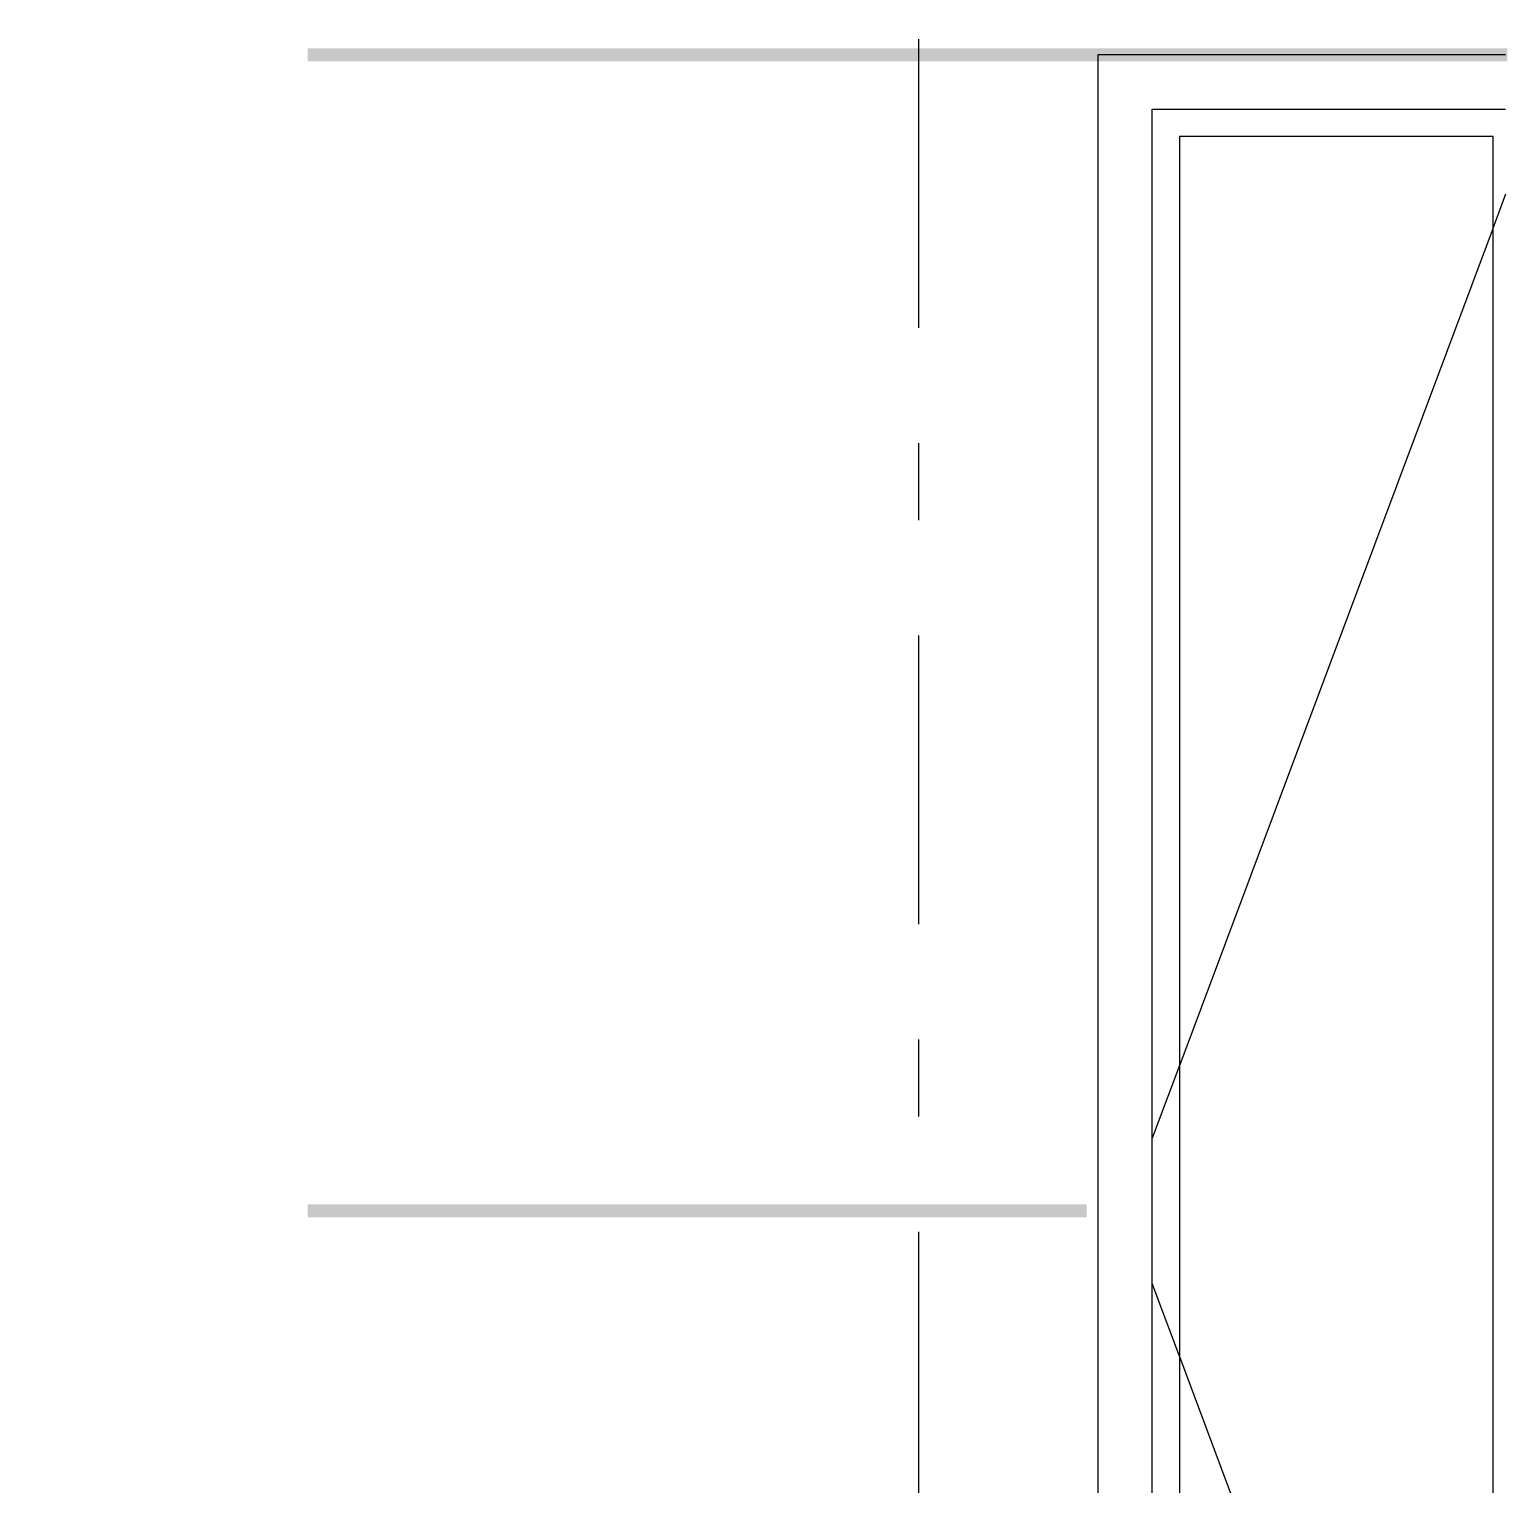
# Model space of a CAD drawing. Header units: millimetres. Extents: x -48147 to 1403542, y -455564 to 18123.
# Drawn here: x 1398527 to 1399882, y -440183 to -438849 of the extents above; entities that cross this region are included whole.
import ezdxf

# ---------------------------------------------------------------- set-up
doc = ezdxf.new("R2010")
doc.units = ezdxf.units.MM
doc.header["$MEASUREMENT"] = 0
doc.linetypes.add('Double Dashed', pattern=[546.805537, 264.583325, -105.833328, 70.555556, -105.833328])
doc.linetypes.add('Wipeout_Contour', pattern=[1000, 0, -1000])
doc.layers.add('A-20-M_Floor_Slab_Pen_No__148', color=7, linetype='Continuous', lineweight=0, true_color=0x444444)
doc.layers.add('New_A-25-M_Wall_Ext_Pen_No__107', color=7, linetype='Continuous', lineweight=15, true_color=0xa6a6a6)
for name, color, linetype in [('A-95-P_Drawing', 7, 'Continuous'), ('New_A-25-M_Wall_Ext', 7, 'Continuous'), ('New_A-95-D_1_20', 7, 'Continuous'), ('New_ArchiCAD Windows', 7, 'Continuous')]:
    doc.layers.add(name, color=color, linetype=linetype)
for name, color, linetype, lineweight in [('A-95-P_Drawing_Pen_No__1', 7, 'Continuous', 13), ('New_A-25-M_Wall_Ext_Pen_No__1', 7, 'Continuous', 13), ('New_A-95-D_1_20_Pen_No__1', 7, 'Continuous', 13), ('New_ArchiCAD Windows_Pen_No__3', 7, 'Continuous', 18), ('New_ArchiCAD Windows_Pen_No__87', 8, 'Continuous', 20)]:
    doc.layers.add(name, color=color, linetype=linetype, lineweight=lineweight)
doc.styles.add('GENERATED_STYLE_1', font='')
doc.styles.get('GENERATED_STYLE_1').set_extended_font_data('Arial')
doc.dimstyles.new('GENERATED_STYLE__6', dxfattribs={"dimtxt": 100, "dimasz": 47.5, "dimexe": 0.18, "dimexo": 50, "dimgap": 0.09, "dimtad": 1, "dimdec": 0, "dimzin": 0, "dimdsep": 46, "dimtxsty": 'GENERATED_STYLE_1', "dimblk": 'ARROWHEAD_2', "dimblk1": 'ARROWHEAD_2', "dimblk2": 'ARROWHEAD_2', "dimcen": 0.09, "dimclrd": 7, "dimclre": 7, "dimclrt": 7, "dimadec": 0, "dimazin": 0, "dimtfac": 1, "dimtdec": 4, "dimtmove": 0, "dimatfit": 3, "dimfxl": 1, "dimtolj": 1, "dimtzin": 0, "dimarcsym": 0})

# ---------------------------------------------------------------- blocks, each defined once
blk = doc.blocks.new('*X33', base_point=(1418663.2, -449992.5))
at = {"layer": 'New_A-25-M_Wall_Ext_Pen_No__107', "linetype": 'Continuous'}
for p, q in [((1398674.4, -438849.6), (1398655.9, -438851.4)), ((1398691.5, -438856.8), (1398674.4, -438849.6)), ((1398781.5, -438859.6), (1398783, -438849.2)), ((1398640.5, -438861.7), (1398631.7, -438878)), ((1398655.9, -438851.4), (1398640.5, -438861.7)), ((1398691.5, -438856.8), (1398722, -438879.7)), ((1398777.3, -438869.2), (1398781.5, -438859.6)), ((1398770.6, -438877.3), (1398777.3, -438869.2)), ((1398631.7, -438878), (1398631.7, -438896.6)), ((1398722, -438879.7), (1398731.2, -438884.8)), ((1398731.2, -438889.8), (1398722, -438894.9)), ((1398731.2, -438884.8), (1398741.4, -438887.1)), ((1398741.4, -438887.4), (1398731.2, -438889.8)), ((1398741.4, -438887.1), (1398751.9, -438886.6)), ((1398751.9, -438888), (1398741.4, -438887.4)), ((1398751.9, -438886.6), (1398761.9, -438883.3)), ((1398761.9, -438891.3), (1398751.9, -438888)), ((1398761.9, -438883.3), (1398770.6, -438877.3)), ((1398631.7, -438896.6), (1398640.5, -438912.9)), ((1398691.5, -438917.8), (1398722, -438894.9)), ((1398770.6, -438897.3), (1398761.9, -438891.3)), ((1398777.3, -438905.4), (1398770.6, -438897.3)), ((1398640.5, -438912.9), (1398655.9, -438923.2)), ((1398674.4, -438925), (1398691.5, -438917.8)), ((1398781.5, -438915), (1398777.3, -438905.4)), ((1398783, -438925.4), (1398781.5, -438915)), ((1398655.9, -438927.6), (1398640.5, -438937.8)), ((1398655.9, -438923.2), (1398674.4, -438925)), ((1398674.4, -438925.8), (1398655.9, -438927.6)), ((1398691.5, -438933), (1398674.4, -438925.8)), ((1398781.5, -438935.8), (1398783, -438925.4)), ((1398640.5, -438937.8), (1398631.7, -438954.2)), ((1398691.5, -438933), (1398722, -438955.9)), ((1398777.3, -438945.4), (1398781.5, -438935.8)), ((1398631.7, -438954.2), (1398631.7, -438972.8)), ((1398722, -438955.9), (1398731.2, -438960.9)), ((1398761.9, -438959.5), (1398770.6, -438953.5)), ((1398770.6, -438953.5), (1398777.3, -438945.4)), ((1398691.5, -438994), (1398722, -438971.1)), ((1398731.2, -438966), (1398722, -438971.1)), ((1398731.2, -438960.9), (1398741.4, -438963.3)), ((1398741.4, -438963.6), (1398731.2, -438966)), ((1398741.4, -438963.3), (1398751.9, -438962.8)), ((1398751.9, -438964.1), (1398741.4, -438963.6)), ((1398751.9, -438962.8), (1398761.9, -438959.5)), ((1398761.9, -438967.5), (1398751.9, -438964.1)), ((1398770.6, -438973.5), (1398761.9, -438967.5)), ((1398631.7, -438972.8), (1398640.5, -438989.1)), ((1398777.3, -438981.5), (1398770.6, -438973.5)), ((1398781.5, -438991.2), (1398777.3, -438981.5)), ((1398640.5, -438989.1), (1398655.9, -438999.4)), ((1398674.4, -439001.1), (1398691.5, -438994)), ((1398783, -439001.6), (1398781.5, -438991.2)), ((1398655.9, -439003.8), (1398640.5, -439014)), ((1398655.9, -438999.4), (1398674.4, -439001.1)), ((1398674.4, -439002), (1398655.9, -439003.8)), ((1398691.5, -439009.2), (1398674.4, -439002)), ((1398691.5, -439009.2), (1398722, -439032.1)), ((1398777.3, -439021.6), (1398781.5, -439012)), ((1398781.5, -439012), (1398783, -439001.6)), ((1398640.5, -439014), (1398631.7, -439030.4)), ((1398770.6, -439029.7), (1398777.3, -439021.6)), ((1398631.7, -439030.4), (1398631.7, -439049)), ((1398722, -439032.1), (1398731.2, -439037.1)), ((1398731.2, -439037.1), (1398741.4, -439039.5)), ((1398741.4, -439039.5), (1398751.9, -439039)), ((1398751.9, -439039), (1398761.9, -439035.7)), ((1398761.9, -439035.7), (1398770.6, -439029.7)), ((1398631.7, -439049), (1398640.5, -439065.3)), ((1398691.5, -439070.1), (1398722, -439047.3)), ((1398731.2, -439042.2), (1398722, -439047.3)), ((1398741.4, -439039.8), (1398731.2, -439042.2)), ((1398751.9, -439040.3), (1398741.4, -439039.8)), ((1398761.9, -439043.7), (1398751.9, -439040.3)), ((1398770.6, -439049.6), (1398761.9, -439043.7)), ((1398777.3, -439057.7), (1398770.6, -439049.6)), ((1398640.5, -439065.3), (1398655.9, -439075.6)), ((1398781.5, -439067.4), (1398777.3, -439057.7)), ((1398655.9, -439080), (1398640.5, -439090.2)), ((1398655.9, -439075.6), (1398674.4, -439077.3)), ((1398674.4, -439078.2), (1398655.9, -439080)), ((1398674.4, -439077.3), (1398691.5, -439070.1)), ((1398691.5, -439085.4), (1398674.4, -439078.2)), ((1398783, -439077.8), (1398781.5, -439067.4)), ((1398781.5, -439088.2), (1398783, -439077.8)), ((1398640.5, -439090.2), (1398631.7, -439106.6)), ((1398691.5, -439085.4), (1398722, -439108.2)), ((1398777.3, -439097.8), (1398781.5, -439088.2)), ((1398631.7, -439106.6), (1398631.7, -439125.1)), ((1398761.9, -439111.8), (1398770.6, -439105.9)), ((1398770.6, -439105.9), (1398777.3, -439097.8)), ((1398722, -439108.2), (1398731.2, -439113.3)), ((1398731.2, -439118.4), (1398722, -439123.5)), ((1398731.2, -439113.3), (1398741.4, -439115.7)), ((1398741.4, -439116), (1398731.2, -439118.4)), ((1398741.4, -439115.7), (1398751.9, -439115.2)), ((1398751.9, -439116.5), (1398741.4, -439116)), ((1398751.9, -439115.2), (1398761.9, -439111.8)), ((1398761.9, -439119.9), (1398751.9, -439116.5)), ((1398770.6, -439125.8), (1398761.9, -439119.9)), ((1398631.7, -439125.1), (1398640.5, -439141.5)), ((1398691.5, -439146.3), (1398722, -439123.5)), ((1398777.3, -439133.9), (1398770.6, -439125.8)), ((1398781.5, -439143.5), (1398777.3, -439133.9)), ((1398640.5, -439141.5), (1398655.9, -439151.8)), ((1398674.4, -439153.5), (1398691.5, -439146.3)), ((1398783, -439154), (1398781.5, -439143.5)), ((1398655.9, -439156.1), (1398640.5, -439166.4)), ((1398655.9, -439151.8), (1398674.4, -439153.5)), ((1398674.4, -439154.4), (1398655.9, -439156.1)), ((1398691.5, -439161.6), (1398674.4, -439154.4)), ((1398691.5, -439161.6), (1398722, -439184.4)), ((1398781.5, -439164.4), (1398783, -439154)), ((1398640.5, -439166.4), (1398631.7, -439182.8)), ((1398770.6, -439182.1), (1398777.3, -439174)), ((1398777.3, -439174), (1398781.5, -439164.4)), ((1398631.7, -439182.8), (1398631.7, -439201.3)), ((1398722, -439184.4), (1398731.2, -439189.5)), ((1398751.9, -439191.4), (1398761.9, -439188)), ((1398761.9, -439188), (1398770.6, -439182.1)), ((1398631.7, -439201.3), (1398640.5, -439217.7)), ((1398691.5, -439222.5), (1398722, -439199.7)), ((1398731.2, -439194.6), (1398722, -439199.7)), ((1398731.2, -439189.5), (1398741.4, -439191.9)), ((1398741.4, -439192.2), (1398731.2, -439194.6)), ((1398741.4, -439191.9), (1398751.9, -439191.4)), ((1398751.9, -439192.7), (1398741.4, -439192.2)), ((1398761.9, -439196.1), (1398751.9, -439192.7)), ((1398770.6, -439202), (1398761.9, -439196.1)), ((1398777.3, -439210.1), (1398770.6, -439202)), ((1398781.5, -439219.7), (1398777.3, -439210.1)), ((1398640.5, -439217.7), (1398655.9, -439228)), ((1398655.9, -439228), (1398674.4, -439229.7)), ((1398674.4, -439229.7), (1398691.5, -439222.5)), ((1398783, -439230.1), (1398781.5, -439219.7)), ((1398640.5, -439242.6), (1398631.7, -439259)), ((1398655.9, -439232.3), (1398640.5, -439242.6)), ((1398674.4, -439230.6), (1398655.9, -439232.3)), ((1398691.5, -439237.8), (1398674.4, -439230.6)), ((1398691.5, -439237.8), (1398722, -439260.6)), ((1398777.3, -439250.2), (1398781.5, -439240.6)), ((1398781.5, -439240.6), (1398783, -439230.1)), ((1398770.6, -439258.3), (1398777.3, -439250.2)), ((1398631.7, -439259), (1398631.7, -439277.5)), ((1398722, -439260.6), (1398731.2, -439265.7)), ((1398731.2, -439265.7), (1398741.4, -439268.1)), ((1398741.4, -439268.4), (1398731.2, -439270.8)), ((1398741.4, -439268.1), (1398751.9, -439267.6)), ((1398751.9, -439268.9), (1398741.4, -439268.4)), ((1398751.9, -439267.6), (1398761.9, -439264.2)), ((1398761.9, -439272.3), (1398751.9, -439268.9)), ((1398761.9, -439264.2), (1398770.6, -439258.3)), ((1398631.7, -439277.5), (1398640.5, -439293.9)), ((1398691.5, -439298.7), (1398722, -439275.9)), ((1398731.2, -439270.8), (1398722, -439275.9)), ((1398770.6, -439278.2), (1398761.9, -439272.3)), ((1398777.3, -439286.3), (1398770.6, -439278.2)), ((1398640.5, -439293.9), (1398655.9, -439304.1)), ((1398781.5, -439295.9), (1398777.3, -439286.3)), ((1398783, -439306.3), (1398781.5, -439295.9)), ((1398655.9, -439308.5), (1398640.5, -439318.8)), ((1398655.9, -439304.1), (1398674.4, -439305.9)), ((1398674.4, -439306.8), (1398655.9, -439308.5)), ((1398674.4, -439305.9), (1398691.5, -439298.7)), ((1398691.5, -439314), (1398674.4, -439306.8)), ((1398781.5, -439316.7), (1398783, -439306.3)), ((1398640.5, -439318.8), (1398631.7, -439335.2)), ((1398691.5, -439314), (1398722, -439336.8)), ((1398777.3, -439326.4), (1398781.5, -439316.7)), ((1398631.7, -439335.2), (1398631.7, -439353.7)), ((1398722, -439336.8), (1398731.2, -439341.9)), ((1398761.9, -439340.4), (1398770.6, -439334.5)), ((1398770.6, -439334.5), (1398777.3, -439326.4)), ((1398731.2, -439347), (1398722, -439352.1)), ((1398731.2, -439341.9), (1398741.4, -439344.3)), ((1398741.4, -439344.6), (1398731.2, -439347)), ((1398741.4, -439344.3), (1398751.9, -439343.8)), ((1398751.9, -439345.1), (1398741.4, -439344.6)), ((1398751.9, -439343.8), (1398761.9, -439340.4)), ((1398761.9, -439348.5), (1398751.9, -439345.1)), ((1398770.6, -439354.4), (1398761.9, -439348.5)), ((1398631.7, -439353.7), (1398640.5, -439370.1)), ((1398691.5, -439374.9), (1398722, -439352.1)), ((1398777.3, -439362.5), (1398770.6, -439354.4)), ((1398781.5, -439372.1), (1398777.3, -439362.5)), ((1398640.5, -439370.1), (1398655.9, -439380.3)), ((1398674.4, -439382.1), (1398691.5, -439374.9)), ((1398783, -439382.5), (1398781.5, -439372.1)), ((1398655.9, -439384.7), (1398640.5, -439395)), ((1398655.9, -439380.3), (1398674.4, -439382.1)), ((1398674.4, -439383), (1398655.9, -439384.7)), ((1398691.5, -439390.1), (1398674.4, -439383)), ((1398691.5, -439390.1), (1398722, -439413)), ((1398781.5, -439392.9), (1398783, -439382.5)), ((1398640.5, -439395), (1398631.7, -439411.3)), ((1398770.6, -439410.7), (1398777.3, -439402.6)), ((1398777.3, -439402.6), (1398781.5, -439392.9)), ((1398631.7, -439411.3), (1398631.7, -439429.9)), ((1398722, -439413), (1398731.2, -439418.1)), ((1398731.2, -439418.1), (1398741.4, -439420.5)), ((1398751.9, -439420), (1398761.9, -439416.6)), ((1398761.9, -439416.6), (1398770.6, -439410.7)), ((1398631.7, -439429.9), (1398640.5, -439446.3)), ((1398691.5, -439451.1), (1398722, -439428.2)), ((1398731.2, -439423.2), (1398722, -439428.2)), ((1398741.4, -439420.8), (1398731.2, -439423.2)), ((1398741.4, -439420.5), (1398751.9, -439420)), ((1398751.9, -439421.3), (1398741.4, -439420.8)), ((1398761.9, -439424.6), (1398751.9, -439421.3)), ((1398770.6, -439430.6), (1398761.9, -439424.6)), ((1398777.3, -439438.7), (1398770.6, -439430.6)), ((1398640.5, -439446.3), (1398655.9, -439456.5)), ((1398781.5, -439448.3), (1398777.3, -439438.7)), ((1398655.9, -439456.5), (1398674.4, -439458.3)), ((1398674.4, -439459.2), (1398655.9, -439460.9)), ((1398674.4, -439458.3), (1398691.5, -439451.1)), ((1398691.5, -439466.3), (1398674.4, -439459.2)), ((1398783, -439458.7), (1398781.5, -439448.3)), ((1398781.5, -439469.1), (1398783, -439458.7)), ((1398640.5, -439471.2), (1398631.7, -439487.5)), ((1398655.9, -439460.9), (1398640.5, -439471.2)), ((1398691.5, -439466.3), (1398722, -439489.2)), ((1398777.3, -439478.7), (1398781.5, -439469.1)), ((1398761.9, -439492.8), (1398770.6, -439486.8)), ((1398770.6, -439486.8), (1398777.3, -439478.7)), ((1398631.7, -439487.5), (1398631.7, -439506.1)), ((1398722, -439489.2), (1398731.2, -439494.3)), ((1398731.2, -439499.3), (1398722, -439504.4)), ((1398731.2, -439494.3), (1398741.4, -439496.7)), ((1398741.4, -439497), (1398731.2, -439499.3)), ((1398741.4, -439496.7), (1398751.9, -439496.2)), ((1398751.9, -439497.5), (1398741.4, -439497)), ((1398751.9, -439496.2), (1398761.9, -439492.8)), ((1398761.9, -439500.8), (1398751.9, -439497.5)), ((1398631.7, -439506.1), (1398640.5, -439522.4)), ((1398691.5, -439527.3), (1398722, -439504.4)), ((1398770.6, -439506.8), (1398761.9, -439500.8)), ((1398777.3, -439514.9), (1398770.6, -439506.8)), ((1398640.5, -439522.4), (1398655.9, -439532.7)), ((1398674.4, -439534.5), (1398691.5, -439527.3)), ((1398781.5, -439524.5), (1398777.3, -439514.9)), ((1398783, -439534.9), (1398781.5, -439524.5)), ((1398655.9, -439537.1), (1398640.5, -439547.4)), ((1398655.9, -439532.7), (1398674.4, -439534.5)), ((1398674.4, -439535.3), (1398655.9, -439537.1)), ((1398691.5, -439542.5), (1398674.4, -439535.3)), ((1398781.5, -439545.3), (1398783, -439534.9)), ((1398640.5, -439547.4), (1398631.7, -439563.7)), ((1398691.5, -439542.5), (1398722, -439565.4)), ((1398777.3, -439554.9), (1398781.5, -439545.3)), ((1398631.7, -439563.7), (1398631.7, -439582.3)), ((1398722, -439565.4), (1398731.2, -439570.5)), ((1398761.9, -439569), (1398770.6, -439563)), ((1398770.6, -439563), (1398777.3, -439554.9)), ((1398691.5, -439603.5), (1398722, -439580.6)), ((1398731.2, -439575.5), (1398722, -439580.6)), ((1398731.2, -439570.5), (1398741.4, -439572.9)), ((1398741.4, -439573.2), (1398731.2, -439575.5)), ((1398741.4, -439572.9), (1398751.9, -439572.3)), ((1398751.9, -439573.7), (1398741.4, -439573.2)), ((1398751.9, -439572.3), (1398761.9, -439569)), ((1398761.9, -439577), (1398751.9, -439573.7)), ((1398770.6, -439583), (1398761.9, -439577)), ((1398631.7, -439582.3), (1398640.5, -439598.6)), ((1398777.3, -439591.1), (1398770.6, -439583)), ((1398781.5, -439600.7), (1398777.3, -439591.1)), ((1398640.5, -439598.6), (1398655.9, -439608.9)), ((1398674.4, -439610.7), (1398691.5, -439603.5)), ((1398783, -439611.1), (1398781.5, -439600.7)), ((1398655.9, -439613.3), (1398640.5, -439623.6)), ((1398655.9, -439608.9), (1398674.4, -439610.7)), ((1398674.4, -439611.5), (1398655.9, -439613.3)), ((1398691.5, -439618.7), (1398674.4, -439611.5)), ((1398691.5, -439618.7), (1398722, -439641.6)), ((1398777.3, -439631.1), (1398781.5, -439621.5)), ((1398781.5, -439621.5), (1398783, -439611.1)), ((1398640.5, -439623.6), (1398631.7, -439639.9)), ((1398770.6, -439639.2), (1398777.3, -439631.1)), ((1398631.7, -439639.9), (1398631.7, -439658.5)), ((1398722, -439641.6), (1398731.2, -439646.7)), ((1398731.2, -439646.7), (1398741.4, -439649)), ((1398741.4, -439649.3), (1398731.2, -439651.7)), ((1398741.4, -439649), (1398751.9, -439648.5)), ((1398751.9, -439649.9), (1398741.4, -439649.3)), ((1398751.9, -439648.5), (1398761.9, -439645.2)), ((1398761.9, -439645.2), (1398770.6, -439639.2)), ((1398631.7, -439658.5), (1398640.5, -439674.8)), ((1398691.5, -439679.7), (1398722, -439656.8)), ((1398731.2, -439651.7), (1398722, -439656.8)), ((1398761.9, -439653.2), (1398751.9, -439649.9)), ((1398770.6, -439659.2), (1398761.9, -439653.2)), ((1398777.3, -439667.3), (1398770.6, -439659.2)), ((1398640.5, -439674.8), (1398655.9, -439685.1)), ((1398781.5, -439676.9), (1398777.3, -439667.3)), ((1398655.9, -439689.5), (1398640.5, -439699.8)), ((1398655.9, -439685.1), (1398674.4, -439686.9)), ((1398674.4, -439687.7), (1398655.9, -439689.5)), ((1398674.4, -439686.9), (1398691.5, -439679.7)), ((1398691.5, -439694.9), (1398674.4, -439687.7)), ((1398783, -439687.3), (1398781.5, -439676.9)), ((1398781.5, -439697.7), (1398783, -439687.3)), ((1398640.5, -439699.8), (1398631.7, -439716.1)), ((1398691.5, -439694.9), (1398722, -439717.8)), ((1398777.3, -439707.3), (1398781.5, -439697.7)), ((1398631.7, -439716.1), (1398631.7, -439734.7)), ((1398761.9, -439721.4), (1398770.6, -439715.4)), ((1398770.6, -439715.4), (1398777.3, -439707.3)), ((1398722, -439717.8), (1398731.2, -439722.9)), ((1398731.2, -439727.9), (1398722, -439733)), ((1398731.2, -439722.9), (1398741.4, -439725.2)), ((1398741.4, -439725.5), (1398731.2, -439727.9)), ((1398741.4, -439725.2), (1398751.9, -439724.7)), ((1398751.9, -439726), (1398741.4, -439725.5)), ((1398751.9, -439724.7), (1398761.9, -439721.4)), ((1398761.9, -439729.4), (1398751.9, -439726)), ((1398770.6, -439735.4), (1398761.9, -439729.4)), ((1398631.7, -439734.7), (1398640.5, -439751)), ((1398691.5, -439755.9), (1398722, -439733)), ((1398777.3, -439743.5), (1398770.6, -439735.4)), ((1398781.5, -439753.1), (1398777.3, -439743.5)), ((1398640.5, -439751), (1398655.9, -439761.3)), ((1398674.4, -439763), (1398691.5, -439755.9)), ((1398783, -439763.5), (1398781.5, -439753.1)), ((1398655.9, -439765.7), (1398640.5, -439775.9)), ((1398655.9, -439761.3), (1398674.4, -439763)), ((1398674.4, -439763.9), (1398655.9, -439765.7)), ((1398691.5, -439771.1), (1398674.4, -439763.9)), ((1398691.5, -439771.1), (1398722, -439794)), ((1398781.5, -439773.9), (1398783, -439763.5)), ((1398640.5, -439775.9), (1398631.7, -439792.3)), ((1398770.6, -439791.6), (1398777.3, -439783.5)), ((1398777.3, -439783.5), (1398781.5, -439773.9)), ((1398631.7, -439792.3), (1398631.7, -439810.9)), ((1398722, -439794), (1398731.2, -439799)), ((1398751.9, -439800.9), (1398761.9, -439797.6)), ((1398761.9, -439797.6), (1398770.6, -439791.6)), ((1398631.7, -439810.9), (1398640.5, -439827.2)), ((1398691.5, -439832.1), (1398722, -439809.2)), ((1398731.2, -439804.1), (1398722, -439809.2)), ((1398731.2, -439799), (1398741.4, -439801.4)), ((1398741.4, -439801.7), (1398731.2, -439804.1)), ((1398741.4, -439801.4), (1398751.9, -439800.9)), ((1398751.9, -439802.2), (1398741.4, -439801.7)), ((1398761.9, -439805.6), (1398751.9, -439802.2)), ((1398770.6, -439811.6), (1398761.9, -439805.6)), ((1398777.3, -439819.6), (1398770.6, -439811.6)), ((1398781.5, -439829.3), (1398777.3, -439819.6)), ((1398640.5, -439827.2), (1398655.9, -439837.5)), ((1398655.9, -439837.5), (1398674.4, -439839.2)), ((1398674.4, -439839.2), (1398691.5, -439832.1)), ((1398783, -439839.7), (1398781.5, -439829.3)), ((1398640.5, -439852.1), (1398631.7, -439868.5)), ((1398655.9, -439841.9), (1398640.5, -439852.1)), ((1398674.4, -439840.1), (1398655.9, -439841.9)), ((1398691.5, -439847.3), (1398674.4, -439840.1)), ((1398691.5, -439847.3), (1398722, -439870.1)), ((1398777.3, -439859.7), (1398781.5, -439850.1)), ((1398781.5, -439850.1), (1398783, -439839.7)), ((1398770.6, -439867.8), (1398777.3, -439859.7)), ((1398631.7, -439868.5), (1398631.7, -439887)), ((1398722, -439870.1), (1398731.2, -439875.2)), ((1398731.2, -439875.2), (1398741.4, -439877.6)), ((1398741.4, -439877.9), (1398731.2, -439880.3)), ((1398741.4, -439877.6), (1398751.9, -439877.1)), ((1398751.9, -439878.4), (1398741.4, -439877.9)), ((1398751.9, -439877.1), (1398761.9, -439873.7)), ((1398761.9, -439881.8), (1398751.9, -439878.4)), ((1398761.9, -439873.7), (1398770.6, -439867.8)), ((1398631.7, -439887), (1398640.5, -439903.4)), ((1398691.5, -439908.2), (1398722, -439885.4)), ((1398731.2, -439880.3), (1398722, -439885.4)), ((1398770.6, -439887.7), (1398761.9, -439881.8)), ((1398777.3, -439895.8), (1398770.6, -439887.7)), ((1398640.5, -439903.4), (1398655.9, -439913.7)), ((1398781.5, -439905.5), (1398777.3, -439895.8)), ((1398783, -439915.9), (1398781.5, -439905.5)), ((1398655.9, -439918.1), (1398640.5, -439928.3)), ((1398655.9, -439913.7), (1398674.4, -439915.4)), ((1398674.4, -439916.3), (1398655.9, -439918.1)), ((1398674.4, -439915.4), (1398691.5, -439908.2)), ((1398691.5, -439923.5), (1398674.4, -439916.3)), ((1398781.5, -439926.3), (1398783, -439915.9)), ((1398640.5, -439928.3), (1398631.7, -439944.7)), ((1398691.5, -439923.5), (1398722, -439946.3)), ((1398777.3, -439935.9), (1398781.5, -439926.3)), ((1398631.7, -439944.7), (1398631.7, -439963.2)), ((1398722, -439946.3), (1398731.2, -439951.4)), ((1398761.9, -439949.9), (1398770.6, -439944)), ((1398770.6, -439944), (1398777.3, -439935.9)), ((1398731.2, -439956.5), (1398722, -439961.6)), ((1398731.2, -439951.4), (1398741.4, -439953.8)), ((1398741.4, -439954.1), (1398731.2, -439956.5)), ((1398741.4, -439953.8), (1398751.9, -439953.3)), ((1398751.9, -439954.6), (1398741.4, -439954.1)), ((1398751.9, -439953.3), (1398761.9, -439949.9)), ((1398761.9, -439958), (1398751.9, -439954.6)), ((1398770.6, -439963.9), (1398761.9, -439958)), ((1398631.7, -439963.2), (1398640.5, -439979.6)), ((1398691.5, -439984.4), (1398722, -439961.6)), ((1398777.3, -439972), (1398770.6, -439963.9)), ((1398781.5, -439981.6), (1398777.3, -439972)), ((1398640.5, -439979.6), (1398655.9, -439989.9)), ((1398674.4, -439991.6), (1398691.5, -439984.4)), ((1398783, -439992.1), (1398781.5, -439981.6)), ((1398655.9, -439994.2), (1398640.5, -440004.5)), ((1398655.9, -439989.9), (1398674.4, -439991.6)), ((1398674.4, -439992.5), (1398655.9, -439994.2)), ((1398691.5, -439999.7), (1398674.4, -439992.5)), ((1398691.5, -439999.7), (1398722, -440022.5)), ((1398781.5, -440002.5), (1398783, -439992.1)), ((1398640.5, -440004.5), (1398631.7, -440020.9)), ((1398770.6, -440020.2), (1398777.3, -440012.1)), ((1398777.3, -440012.1), (1398781.5, -440002.5)), ((1398631.7, -440020.9), (1398631.7, -440039.4)), ((1398722, -440022.5), (1398731.2, -440027.6)), ((1398731.2, -440027.6), (1398741.4, -440030)), ((1398751.9, -440029.5), (1398761.9, -440026.1)), ((1398761.9, -440026.1), (1398770.6, -440020.2)), ((1398631.7, -440039.4), (1398640.5, -440055.8)), ((1398691.5, -440060.6), (1398722, -440037.8)), ((1398731.2, -440032.7), (1398722, -440037.8)), ((1398741.4, -440030.3), (1398731.2, -440032.7)), ((1398741.4, -440030), (1398751.9, -440029.5)), ((1398751.9, -440030.8), (1398741.4, -440030.3)), ((1398761.9, -440034.2), (1398751.9, -440030.8)), ((1398770.6, -440040.1), (1398761.9, -440034.2)), ((1398777.3, -440048.2), (1398770.6, -440040.1)), ((1398640.5, -440055.8), (1398655.9, -440066.1)), ((1398781.5, -440057.8), (1398777.3, -440048.2)), ((1398655.9, -440066.1), (1398674.4, -440067.8)), ((1398674.4, -440068.7), (1398655.9, -440070.4)), ((1398674.4, -440067.8), (1398691.5, -440060.6)), ((1398691.5, -440075.9), (1398674.4, -440068.7)), ((1398783, -440068.2), (1398781.5, -440057.8)), ((1398781.5, -440078.7), (1398783, -440068.2)), ((1398640.5, -440080.7), (1398631.7, -440097.1)), ((1398655.9, -440070.4), (1398640.5, -440080.7)), ((1398691.5, -440075.9), (1398722, -440098.7)), ((1398777.3, -440088.3), (1398781.5, -440078.7)), ((1398761.9, -440102.3), (1398770.6, -440096.4)), ((1398770.6, -440096.4), (1398777.3, -440088.3)), ((1398631.7, -440097.1), (1398631.7, -440115.6)), ((1398722, -440098.7), (1398731.2, -440103.8)), ((1398731.2, -440108.9), (1398722, -440114)), ((1398731.2, -440103.8), (1398741.4, -440106.2)), ((1398741.4, -440106.5), (1398731.2, -440108.9)), ((1398741.4, -440106.2), (1398751.9, -440105.7)), ((1398751.9, -440107), (1398741.4, -440106.5)), ((1398751.9, -440105.7), (1398761.9, -440102.3)), ((1398761.9, -440110.4), (1398751.9, -440107)), ((1398631.7, -440115.6), (1398640.5, -440132)), ((1398691.5, -440136.8), (1398722, -440114)), ((1398770.6, -440116.3), (1398761.9, -440110.4)), ((1398777.3, -440124.4), (1398770.6, -440116.3)), ((1398640.5, -440132), (1398655.9, -440142.2)), ((1398674.4, -440144), (1398691.5, -440136.8)), ((1398781.5, -440134), (1398777.3, -440124.4)), ((1398783, -440144.4), (1398781.5, -440134)), ((1398655.9, -440146.6), (1398640.5, -440156.9)), ((1398655.9, -440142.2), (1398674.4, -440144)), ((1398674.4, -440144.9), (1398655.9, -440146.6)), ((1398691.5, -440152.1), (1398674.4, -440144.9)), ((1398781.5, -440154.8), (1398783, -440144.4)), ((1398640.5, -440156.9), (1398631.7, -440173.3)), ((1398691.5, -440152.1), (1398722, -440174.9)), ((1398770.6, -440172.6), (1398777.3, -440164.5)), ((1398777.3, -440164.5), (1398781.5, -440154.8)), ((1398631.7, -440173.3), (1398631.7, -440191.8)), ((1398722, -440174.9), (1398731.2, -440180)), ((1398761.9, -440178.5), (1398770.6, -440172.6)), ((1398731.2, -440180), (1398741.4, -440182.4)), ((1398741.4, -440182.4), (1398751.9, -440181.9)), ((1398751.9, -440181.9), (1398761.9, -440178.5))]:
    blk.add_line(p, q, dxfattribs=at)
blk = doc.blocks.new('Section Elem_7_1', base_point=(1418663.2, -449992.5))
at = {"layer": 'New_A-25-M_Wall_Ext_Pen_No__107', "linetype": 'Continuous', "lineweight": 0, "true_color": 0x535353}
blk.add_hatch(color=251, dxfattribs=at).paths.add_polyline_path([(1398605.8, -440982.5), (1398608.8, -440982.5), (1398608.8, -437542.5), (1398605.8, -437542.5)])
at = {"color": 254, "linetype": 'Wipeout_Contour', "lineweight": 0, "ltscale": 5864557.940257683}
blk.add_wipeout([(1398786.8, -440982.5), (1398791.3, -440982.5), (1398791.3, -437542.5), (1398786.8, -437542.5)], dxfattribs=at).dxf.layer = 'New_A-25-M_Wall_Ext'
at = {"layer": 'New_A-25-M_Wall_Ext_Pen_No__107', "linetype": 'Continuous'}
h = blk.add_hatch(dxfattribs=at)
h.set_pattern_fill('Plaster_0001', color=256, style=0, pattern_type=2)
h.set_pattern_definition([(0, (1418663.25, -449992.53), (0, 86.60254), [0, -50]), (0, (1418688.25, -449949.23), (0, 86.60254), [0, -50])])
h.paths.add_polyline_path([(1398786.8, -440982.5), (1398791.3, -440982.5), (1398791.3, -437542.5), (1398786.8, -437542.5)])
at = {"color": 254, "linetype": 'Wipeout_Contour', "lineweight": 0, "ltscale": 5864244.055226751}
blk.add_wipeout([(1398626.8, -440982.5), (1398786.8, -440982.5), (1398786.8, -437542.5), (1398626.8, -437542.5)], dxfattribs=at).dxf.layer = 'New_A-25-M_Wall_Ext'
at = {"layer": 'New_A-25-M_Wall_Ext_Pen_No__1', "linetype": 'Continuous'}
for p, q in [((1398786.8, -437542.5), (1398786.8, -440982.5)), ((1398791.3, -437542.5), (1398791.3, -440982.5))]:
    blk.add_line(p, q, dxfattribs=at)
at = {"layer": 'New_A-25-M_Wall_Ext'}
blk.add_blockref('*X33', (1418663.2, -449992.5), dxfattribs=at)
at = {"color": 254, "linetype": 'Wipeout_Contour', "lineweight": 0, "ltscale": 5863927.308068393}
blk.add_wipeout([(1398620.8, -440982.5), (1398626.8, -440982.5), (1398626.8, -437542.5), (1398620.8, -437542.5)], dxfattribs=at).dxf.layer = 'New_A-25-M_Wall_Ext'
at = {"layer": 'New_A-25-M_Wall_Ext_Pen_No__107', "linetype": 'Continuous'}
blk.add_hatch(color=256, dxfattribs=at).paths.add_polyline_path([(1398608.8, -440982.5), (1398620.8, -440982.5), (1398620.8, -437542.5), (1398608.8, -437542.5)])
at = {"layer": 'New_A-25-M_Wall_Ext_Pen_No__1', "linetype": 'Continuous'}
for p, q in [((1398620.8, -437542.5), (1398620.8, -440982.5)), ((1398626.8, -437542.5), (1398626.8, -440982.5))]:
    blk.add_line(p, q, dxfattribs=at)
at = {"color": 254, "linetype": 'Wipeout_Contour', "lineweight": 0, "ltscale": 8795457.254906537}
blk.add_wipeout([(1398461.8, -440982.5), (1398576.8, -440982.5), (1398605.8, -440982.5), (1398605.8, -437542.5), (1398576.8, -437542.5), (1398461.8, -437542.5)], dxfattribs=at).dxf.layer = 'New_A-25-M_Wall_Ext'
at = {"layer": 'New_A-25-M_Wall_Ext_Pen_No__1', "linetype": 'Continuous'}
for p, q in [((1398605.8, -437542.5), (1398605.8, -440982.5)), ((1398608.8, -437542.5), (1398608.8, -440982.5))]:
    blk.add_line(p, q, dxfattribs=at)
blk = doc.blocks.new('Section Elem_166_1', base_point=(1418663.2, -449992.5))
at = {"color": 254, "linetype": 'Wipeout_Contour', "lineweight": 0, "ltscale": 14661538.77613705}
blk.add_wipeout([(1398791.3, -440949.6), (1399506.2, -440949.6), (1399506.2, -438872.5), (1399880.2, -438872.5), (1399880.2, -436942.5), (1399506.2, -436942.5), (1399506.2, -434822.5), (1399880.2, -434822.5), (1399880.2, -433388.5), (1398791.3, -433388.5)], dxfattribs=at).dxf.layer = 'New_A-25-M_Wall_Ext'
blk = doc.blocks.new('Section Elem_167_1', base_point=(1418663.2, -449992.5))
at = {"color": 254, "linetype": 'Wipeout_Contour', "lineweight": 0, "ltscale": 5868190.98276265}
blk.add_wipeout([(1399556.2, -440942.5), (1399556.2, -438922.5), (1399506.2, -438922.5), (1399506.2, -440942.5)], dxfattribs=at).dxf.layer = 'New_ArchiCAD Windows'
at = {"color": 254, "linetype": 'Wipeout_Contour', "lineweight": 0, "ltscale": 5869500.75854125}
blk.add_wipeout([(1399868.7, -438947.5), (1399868.7, -440917.5), (1399880.2, -440917.5), (1399880.2, -438947.5)], dxfattribs=at).dxf.layer = 'New_ArchiCAD Windows'
at = {"color": 254, "linetype": 'Wipeout_Contour', "lineweight": 0, "ltscale": 7334337.111504644}
blk.add_wipeout([(1399880.2, -438872.5), (1399506.2, -438872.5), (1399506.2, -438922.5), (1399556.2, -438922.5), (1399880.2, -438922.5)], dxfattribs=at).dxf.layer = 'New_ArchiCAD Windows'
at = {"color": 254, "linetype": 'Wipeout_Contour', "lineweight": 0, "ltscale": 5868334.01760817}
blk.add_wipeout([(1399556.2, -440917.5), (1399581.2, -440917.5), (1399581.2, -438947.5), (1399556.2, -438947.5)], dxfattribs=at).dxf.layer = 'New_ArchiCAD Windows'
at = {"color": 254, "linetype": 'Wipeout_Contour', "lineweight": 0, "ltscale": 7337399.437525476}
blk.add_wipeout([(1399506.2, -440942.5), (1399506.2, -440949.6), (1399880.2, -440949.6), (1399880.2, -440942.5), (1399556.2, -440942.5)], dxfattribs=at).dxf.layer = 'New_ArchiCAD Windows'
at = {"layer": 'New_ArchiCAD Windows_Pen_No__87', "linetype": 'Continuous'}
for p, q in [((1399506.2, -438872.5), (1399506.2, -440949.6)), ((1399880.2, -438872.5), (1399506.2, -438872.5))]:
    blk.add_line(p, q, dxfattribs=at)
at = {"color": 254, "linetype": 'Wipeout_Contour', "lineweight": 0, "ltscale": 8801582.894140601}
blk.add_wipeout([(1399556.2, -438922.5), (1399556.2, -438947.5), (1399581.2, -438947.5), (1399868.7, -438947.5), (1399880.2, -438947.5), (1399880.2, -438922.5)], dxfattribs=at).dxf.layer = 'New_ArchiCAD Windows'
at = {"color": 254, "linetype": 'Wipeout_Contour', "lineweight": 0, "ltscale": 8805156.377684835}
blk.add_wipeout([(1399556.2, -440942.5), (1399880.2, -440942.5), (1399880.2, -440917.5), (1399868.7, -440917.5), (1399581.2, -440917.5), (1399556.2, -440917.5)], dxfattribs=at).dxf.layer = 'New_ArchiCAD Windows'
at = {"layer": 'New_ArchiCAD Windows_Pen_No__3', "linetype": 'Continuous'}
for p, q in [((1399556.2, -440942.5), (1399556.2, -438922.5)), ((1399556.2, -438922.5), (1399880.2, -438922.5)), ((1399880.2, -440942.5), (1399556.2, -440942.5))]:
    blk.add_line(p, q, dxfattribs=at)
at = {"color": 254, "linetype": 'Wipeout_Contour', "lineweight": 0, "ltscale": 5868930.260792842}
blk.add_wipeout([(1399868.7, -440917.5), (1399868.7, -438947.5), (1399581.2, -438947.5), (1399581.2, -440917.5)], dxfattribs=at).dxf.layer = 'New_ArchiCAD Windows'
at = {"layer": 'New_ArchiCAD Windows_Pen_No__3', "linetype": 'Continuous'}
for p, q in [((1399581.2, -438947.5), (1399581.2, -440917.5)), ((1399868.7, -438947.5), (1399581.2, -438947.5)), ((1399868.7, -440917.5), (1399868.7, -438947.5)), ((1399880.2, -439000.3), (1399556.2, -439865.8)), ((1399880.2, -440864.7), (1399556.2, -439999.3)), ((1399581.2, -440917.5), (1399868.7, -440917.5))]:
    blk.add_line(p, q, dxfattribs=at)
blk = doc.blocks.new('*D508', base_point=(1418663.2, -449992.5))
at = {"layer": 'New_A-95-D_1_20_Pen_No__1', "linetype": 'Continuous'}
for p, q in [((1398980.2, -437524.5), (1399042.7, -437560.6)), ((1399058.3, -437542.5), (1398576.8, -437542.5)), ((1399011.4, -440982.5), (1399011.4, -437542.5)), ((1398980.2, -440964.5), (1399042.7, -441000.6)), ((1399058.3, -440982.5), (1398576.8, -440982.5))]:
    blk.add_line(p, q, dxfattribs=at)
at = {"layer": 'New_A-95-D_1_20_Pen_No__1', "insert": (1398991.4, -439434.1), "char_height": 100, "attachment_point": 7, "rotation": 90, "style": 'GENERATED_STYLE_1'}
blk.add_mtext('\\A1;{\\fArial|b0|i0|c0|p34;3,440}', dxfattribs=at)
blk = doc.blocks.new('ARROWHEAD_2')
at = {"color": 0, "linetype": 'Continuous', "lineweight": 0}
for p, q in [((-0.378, -0.655), (0.378, 0.655)), ((0, 0), (-1, 0))]:
    blk.add_line(p, q, dxfattribs=at)

msp = doc.modelspace()

# ---------------------------------------------------------------- block references
at = {"layer": 'New_A-25-M_Wall_Ext'}
msp.add_blockref('Section Elem_7_1', (1418663.2, -449992.5), dxfattribs=at)

# ---------------------------------------------------------------- next in the draw order: block references
msp.add_blockref('Section Elem_166_1', (1418663.2, -449992.5), dxfattribs=at)

# ---------------------------------------------------------------- next in the draw order: block references
at = {"layer": 'New_ArchiCAD Windows'}
msp.add_blockref('Section Elem_167_1', (1418663.2, -449992.5), dxfattribs=at)

# ---------------------------------------------------------------- next in the draw order: dimensions: what is measured, and where the dimension line sits
at = {"layer": 'New_A-95-D_1_20', "linetype": 'Continuous'}
dim = msp.add_linear_dim(base=(1399011.4, -437542.5), p1=(1398526.8, -440982.5), p2=(1398526.8, -437542.5), angle=90, dimstyle='GENERATED_STYLE__6', dxfattribs=at)
dim.commit()
dim.dimension.update_dxf_attribs({"geometry": '*D508', "text_midpoint": (1398941.4, -439244.4), "dimtype": 160, "text_rotation": 90})

# ---------------------------------------------------------------- next in the draw order: wipeouts: each hides what was drawn before it
at = {"color": 254, "linetype": 'Wipeout_Contour', "lineweight": 0, "ltscale": 5854473.517168632}
msp.add_wipeout([(1391307.3, -431582.2), (1399341.8, -431582.2), (1399341.8, -451938.9), (1391307.3, -451938.9)], dxfattribs=at).dxf.layer = 'A-95-P_Drawing'

# ---------------------------------------------------------------- next in the draw order: hatches: boundary and pattern name
at = {"layer": 'A-20-M_Floor_Slab_Pen_No__148', "linetype": 'Continuous'}
for points in [[(1399881.9, -438866.5), (1399881.9, -438878.5), (1398781.7, -438878.5), (1398781.7, -438866.5)], [(1399496, -439926.5), (1399496, -439938.5), (1398781.7, -439938.5), (1398781.7, -439926.5)]]:
    msp.add_hatch(color=256, dxfattribs=at).paths.add_polyline_path(points)

# ---------------------------------------------------------------- next in the draw order: linework, layer by layer
at = {"layer": 'A-95-P_Drawing_Pen_No__1', "linetype": 'Double Dashed', "flags": 128}
msp.add_lwpolyline([(1391307.3, -431582.2), (1399341.8, -431582.2), (1399341.8, -451938.9), (1391307.3, -451938.9)], close=True, dxfattribs=at)

doc.saveas('drawing.dxf')
